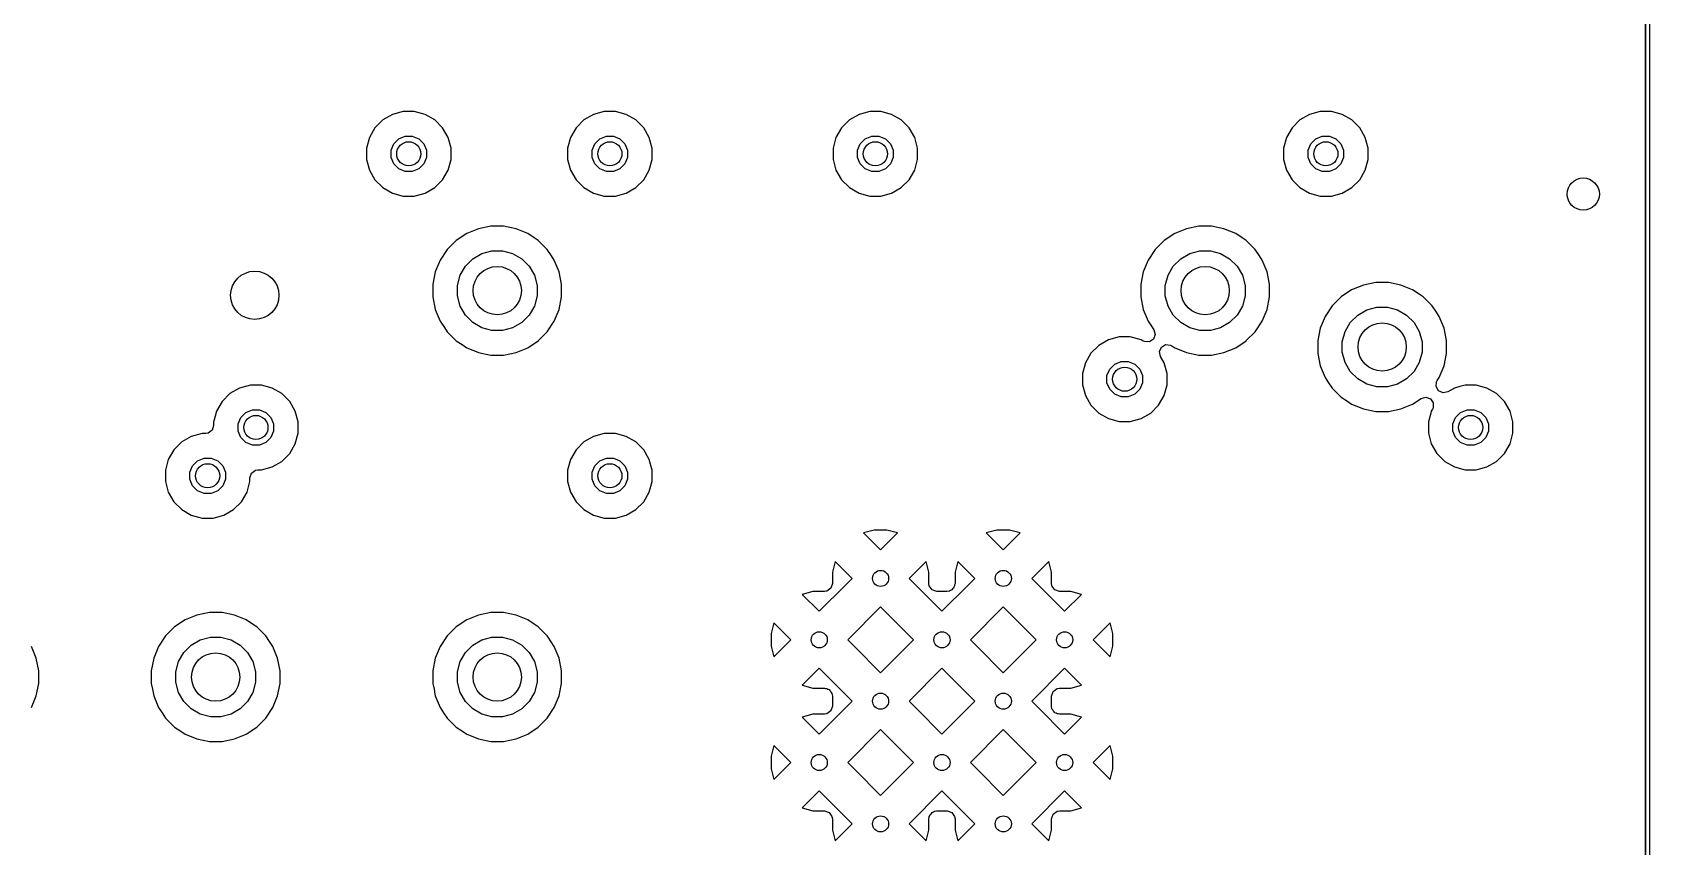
# Model space of a CAD drawing. Extents: x 89 to 178, y -115 to -57.
# Drawn here: x 151.92 to 172.03, y -77.21 to -67.09 of the extents above; entities that cross this region are included whole.
import ezdxf

# ---------------------------------------------------------------- set-up
doc = ezdxf.new("R2010")
doc.units = 0
doc.layers.add('BLACK', color=7, linetype='CONTINUOUS')

msp = doc.modelspace()

# ---------------------------------------------------------------- linework, layer by layer
at = {"layer": 'BLACK', "linetype": 'CONTINUOUS'}
for p, q in [((171.97459, -63.072579), (171.974507, -88.077494)), ((171.975, -90.3), (171.975091, -63.030772)), ((172.025092, -63.020889), (172.025, -90.275)), ((156.397164, -68.110312), (156.277335, -68.179495)), ((156.530817, -68.0745), (156.397164, -68.110312)), ((156.669183, -68.0745), (156.530817, -68.0745)), ((156.802836, -68.110312), (156.669183, -68.0745)), ((156.922665, -68.179495), (156.802836, -68.110312)), ((158.897164, -68.110312), (158.777335, -68.179495)), ((159.030817, -68.0745), (158.897164, -68.110312)), ((159.169183, -68.0745), (159.030817, -68.0745)), ((159.302836, -68.110312), (159.169183, -68.0745)), ((159.422665, -68.179495), (159.302836, -68.110312)), ((162.197164, -68.110312), (162.077335, -68.179495)), ((162.330817, -68.0745), (162.197164, -68.110312)), ((162.469183, -68.0745), (162.330817, -68.0745)), ((162.602836, -68.110312), (162.469183, -68.0745)), ((162.722665, -68.179495), (162.602836, -68.110312)), ((167.797164, -68.110312), (167.677335, -68.179495)), ((167.930817, -68.0745), (167.797164, -68.110312)), ((168.069183, -68.0745), (167.930817, -68.0745)), ((168.202836, -68.110312), (168.069183, -68.0745)), ((168.322665, -68.179495), (168.202836, -68.110312)), ((156.179495, -68.277335), (156.110312, -68.397164)), ((156.277335, -68.179495), (156.179495, -68.277335)), ((157.020505, -68.277335), (156.922665, -68.179495)), ((157.089688, -68.397164), (157.020505, -68.277335)), ((158.679495, -68.277335), (158.610312, -68.397164)), ((158.777335, -68.179495), (158.679495, -68.277335)), ((159.520505, -68.277335), (159.422665, -68.179495)), ((159.589688, -68.397164), (159.520505, -68.277335)), ((161.979495, -68.277335), (161.910312, -68.397164)), ((162.077335, -68.179495), (161.979495, -68.277335)), ((162.820505, -68.277335), (162.722665, -68.179495)), ((162.889688, -68.397164), (162.820505, -68.277335)), ((167.579495, -68.277335), (167.510312, -68.397164)), ((167.677335, -68.179495), (167.579495, -68.277335)), ((168.420505, -68.277335), (168.322665, -68.179495)), ((168.489688, -68.397164), (168.420505, -68.277335)), ((156.110312, -68.397164), (156.0745, -68.530817)), ((156.0745, -68.530817), (156.0745, -68.669183)), ((156.379323, -68.556105), (156.412919, -68.474997)), ((156.412919, -68.474997), (156.474997, -68.412919)), ((156.474997, -68.412919), (156.556105, -68.379323)), ((156.556105, -68.379323), (156.643895, -68.379323)), ((156.643895, -68.379323), (156.725003, -68.412919)), ((156.725003, -68.412919), (156.787081, -68.474997)), ((156.787081, -68.474997), (156.820677, -68.556105)), ((157.1255, -68.530817), (157.089688, -68.397164)), ((157.1255, -68.669183), (157.1255, -68.530817)), ((158.610312, -68.397164), (158.5745, -68.530817)), ((158.5745, -68.530817), (158.5745, -68.669183)), ((158.879323, -68.556105), (158.912919, -68.474997)), ((158.912919, -68.474997), (158.974997, -68.412919)), ((158.974997, -68.412919), (159.056105, -68.379323)), ((159.056105, -68.379323), (159.143895, -68.379323)), ((159.143895, -68.379323), (159.225003, -68.412919)), ((159.225003, -68.412919), (159.287081, -68.474997)), ((159.287081, -68.474997), (159.320677, -68.556105)), ((159.6255, -68.530817), (159.589688, -68.397164)), ((159.6255, -68.669183), (159.6255, -68.530817)), ((161.910312, -68.397164), (161.8745, -68.530817)), ((161.8745, -68.530817), (161.8745, -68.669183)), ((162.179323, -68.556105), (162.212919, -68.474997)), ((162.212919, -68.474997), (162.274997, -68.412919)), ((162.274997, -68.412919), (162.356105, -68.379323)), ((162.356105, -68.379323), (162.443895, -68.379323)), ((162.443895, -68.379323), (162.525003, -68.412919)), ((162.525003, -68.412919), (162.587081, -68.474997)), ((162.587081, -68.474997), (162.620677, -68.556105)), ((162.9255, -68.530817), (162.889688, -68.397164)), ((162.9255, -68.669183), (162.9255, -68.530817)), ((167.510312, -68.397164), (167.4745, -68.530817)), ((167.4745, -68.530817), (167.4745, -68.669183)), ((167.779323, -68.556105), (167.812919, -68.474997)), ((167.812919, -68.474997), (167.874997, -68.412919)), ((167.874997, -68.412919), (167.956105, -68.379323)), ((167.956105, -68.379323), (168.043895, -68.379323)), ((168.043895, -68.379323), (168.125003, -68.412919)), ((168.125003, -68.412919), (168.187081, -68.474997)), ((168.187081, -68.474997), (168.220677, -68.556105)), ((168.5255, -68.530817), (168.489688, -68.397164)), ((168.5255, -68.669183), (168.5255, -68.530817)), ((156.0745, -68.669183), (156.110312, -68.802836)), ((156.379323, -68.643895), (156.379323, -68.556105)), ((156.412919, -68.725003), (156.379323, -68.643895)), ((156.474997, -68.787081), (156.412919, -68.725003)), ((156.787081, -68.725003), (156.725003, -68.787081)), ((156.820677, -68.643895), (156.787081, -68.725003)), ((156.820677, -68.556105), (156.820677, -68.643895)), ((157.089688, -68.802836), (157.1255, -68.669183)), ((158.5745, -68.669183), (158.610312, -68.802836)), ((158.879323, -68.643895), (158.879323, -68.556105)), ((158.912919, -68.725003), (158.879323, -68.643895)), ((158.974997, -68.787081), (158.912919, -68.725003)), ((159.287081, -68.725003), (159.225003, -68.787081)), ((159.320677, -68.643895), (159.287081, -68.725003)), ((159.320677, -68.556105), (159.320677, -68.643895)), ((159.589688, -68.802836), (159.6255, -68.669183)), ((161.8745, -68.669183), (161.910312, -68.802836)), ((162.179323, -68.643895), (162.179323, -68.556105)), ((162.212919, -68.725003), (162.179323, -68.643895)), ((162.274997, -68.787081), (162.212919, -68.725003)), ((162.587081, -68.725003), (162.525003, -68.787081)), ((162.620677, -68.643895), (162.587081, -68.725003)), ((162.620677, -68.556105), (162.620677, -68.643895)), ((162.889688, -68.802836), (162.9255, -68.669183)), ((167.4745, -68.669183), (167.510312, -68.802836)), ((167.779323, -68.643895), (167.779323, -68.556105)), ((167.812919, -68.725003), (167.779323, -68.643895)), ((167.874997, -68.787081), (167.812919, -68.725003)), ((168.187081, -68.725003), (168.125003, -68.787081)), ((168.220677, -68.643895), (168.187081, -68.725003)), ((168.220677, -68.556105), (168.220677, -68.643895)), ((168.489688, -68.802836), (168.5255, -68.669183)), ((156.110312, -68.802836), (156.179495, -68.922665)), ((156.179495, -68.922665), (156.277335, -69.020505)), ((156.556105, -68.820677), (156.474997, -68.787081)), ((156.643895, -68.820677), (156.556105, -68.820677)), ((156.725003, -68.787081), (156.643895, -68.820677)), ((156.922665, -69.020505), (157.020505, -68.922665)), ((157.020505, -68.922665), (157.089688, -68.802836)), ((158.610312, -68.802836), (158.679495, -68.922665)), ((158.679495, -68.922665), (158.777335, -69.020505)), ((159.056105, -68.820677), (158.974997, -68.787081)), ((159.143895, -68.820677), (159.056105, -68.820677)), ((159.225003, -68.787081), (159.143895, -68.820677)), ((159.422665, -69.020505), (159.520505, -68.922665)), ((159.520505, -68.922665), (159.589688, -68.802836)), ((161.910312, -68.802836), (161.979495, -68.922665)), ((161.979495, -68.922665), (162.077335, -69.020505)), ((162.356105, -68.820677), (162.274997, -68.787081)), ((162.443895, -68.820677), (162.356105, -68.820677)), ((162.525003, -68.787081), (162.443895, -68.820677)), ((162.722665, -69.020505), (162.820505, -68.922665)), ((162.820505, -68.922665), (162.889688, -68.802836)), ((167.510312, -68.802836), (167.579495, -68.922665)), ((167.579495, -68.922665), (167.677335, -69.020505)), ((167.956105, -68.820677), (167.874997, -68.787081)), ((168.043895, -68.820677), (167.956105, -68.820677)), ((168.125003, -68.787081), (168.043895, -68.820677)), ((168.322665, -69.020505), (168.420505, -68.922665)), ((168.420505, -68.922665), (168.489688, -68.802836)), ((156.277335, -69.020505), (156.397164, -69.089688)), ((156.397164, -69.089688), (156.530817, -69.1255)), ((156.530817, -69.1255), (156.530819, -69.1255)), ((156.530819, -69.1255), (156.669181, -69.1255)), ((156.669181, -69.1255), (156.669183, -69.1255)), ((156.669183, -69.1255), (156.802836, -69.089688)), ((156.802836, -69.089688), (156.922665, -69.020505)), ((158.777335, -69.020505), (158.897164, -69.089688)), ((158.897164, -69.089688), (159.030817, -69.1255)), ((159.030817, -69.1255), (159.030819, -69.1255)), ((159.030819, -69.1255), (159.169181, -69.1255)), ((159.169181, -69.1255), (159.169183, -69.1255)), ((159.169183, -69.1255), (159.302836, -69.089688)), ((159.302836, -69.089688), (159.422665, -69.020505)), ((162.077335, -69.020505), (162.197164, -69.089688)), ((162.197164, -69.089688), (162.330817, -69.1255)), ((162.330817, -69.1255), (162.330819, -69.1255)), ((162.330819, -69.1255), (162.469181, -69.1255)), ((162.469181, -69.1255), (162.469183, -69.1255)), ((162.469183, -69.1255), (162.602836, -69.089688)), ((162.602836, -69.089688), (162.722665, -69.020505)), ((167.677335, -69.020505), (167.797164, -69.089688)), ((167.797164, -69.089688), (167.930817, -69.1255)), ((167.930817, -69.1255), (167.930819, -69.1255)), ((167.930819, -69.1255), (168.069181, -69.1255)), ((168.069181, -69.1255), (168.069183, -69.1255)), ((168.069183, -69.1255), (168.202836, -69.089688)), ((168.202836, -69.089688), (168.322665, -69.020505)), ((157.466501, -69.530263), (157.320825, -69.590603)), ((157.466503, -69.530263), (157.466501, -69.530263)), ((157.621155, -69.4995), (157.466503, -69.530263)), ((157.621158, -69.4995), (157.621155, -69.4995)), ((157.778842, -69.4995), (157.621158, -69.4995)), ((157.778844, -69.4995), (157.778842, -69.4995)), ((157.933497, -69.530263), (157.778844, -69.4995)), ((158.079174, -69.590603), (157.933497, -69.530263)), ((166.266501, -69.530263), (166.120825, -69.590603)), ((166.266503, -69.530263), (166.266501, -69.530263)), ((166.421155, -69.4995), (166.266503, -69.530263)), ((166.421158, -69.4995), (166.421155, -69.4995)), ((166.578842, -69.4995), (166.421158, -69.4995)), ((166.578844, -69.4995), (166.578842, -69.4995)), ((166.733497, -69.530263), (166.578844, -69.4995)), ((166.879174, -69.590603), (166.733497, -69.530263)), ((157.189707, -69.678214), (157.078214, -69.789707)), ((157.189711, -69.678211), (157.189707, -69.678214)), ((157.320814, -69.590609), (157.189711, -69.678211)), ((157.320825, -69.590603), (157.320814, -69.590609)), ((158.079185, -69.590609), (158.079174, -69.590603)), ((158.158059, -69.643312), (158.079185, -69.590609)), ((158.210289, -69.678211), (158.158059, -69.643312)), ((158.321789, -69.789711), (158.210289, -69.678211)), ((165.989707, -69.678214), (165.878214, -69.789707)), ((165.989711, -69.678211), (165.989707, -69.678214)), ((166.120814, -69.590609), (165.989711, -69.678211)), ((166.120825, -69.590603), (166.120814, -69.590609)), ((166.879185, -69.590609), (166.879174, -69.590603)), ((166.958059, -69.643312), (166.879185, -69.590609)), ((167.010289, -69.678211), (166.958059, -69.643312)), ((167.121789, -69.789711), (167.010289, -69.678211)), ((156.990603, -69.920825), (156.930263, -70.066501)), ((156.990609, -69.920814), (156.990603, -69.920825)), ((157.078211, -69.789711), (156.990609, -69.920814)), ((157.078214, -69.789707), (157.078211, -69.789711)), ((157.303323, -69.995619), (157.395619, -69.903323)), ((157.395619, -69.903323), (157.508658, -69.83806)), ((157.508658, -69.83806), (157.634737, -69.804278)), ((157.634737, -69.804278), (157.765263, -69.804278)), ((157.765263, -69.804278), (157.891342, -69.83806)), ((157.891342, -69.83806), (158.004381, -69.903323)), ((158.004381, -69.903323), (158.096677, -69.995619)), ((158.374017, -69.867876), (158.321789, -69.789711)), ((158.40939, -69.920814), (158.374017, -69.867876)), ((158.409393, -69.920819), (158.40939, -69.920814)), ((158.409394, -69.920821), (158.409393, -69.920819)), ((158.469737, -70.066503), (158.409394, -69.920821)), ((165.790603, -69.920825), (165.730263, -70.066501)), ((165.790609, -69.920814), (165.790603, -69.920825)), ((165.878211, -69.789711), (165.790609, -69.920814)), ((165.878214, -69.789707), (165.878211, -69.789711)), ((166.103323, -69.995619), (166.195619, -69.903323)), ((166.195619, -69.903323), (166.308658, -69.83806)), ((166.308658, -69.83806), (166.434737, -69.804278)), ((166.434737, -69.804278), (166.565263, -69.804278)), ((166.565263, -69.804278), (166.691342, -69.83806)), ((166.691342, -69.83806), (166.804381, -69.903323)), ((166.804381, -69.903323), (166.896677, -69.995619)), ((167.174017, -69.867876), (167.121789, -69.789711)), ((167.20939, -69.920814), (167.174017, -69.867876)), ((167.209393, -69.920819), (167.20939, -69.920814)), ((167.209394, -69.920821), (167.209393, -69.920819)), ((167.269737, -70.066503), (167.209394, -69.920821)), ((156.930263, -70.066503), (156.8995, -70.221155)), ((156.930263, -70.066501), (156.930263, -70.066503)), ((157.204278, -70.234737), (157.23806, -70.108658)), ((157.23806, -70.108658), (157.303323, -69.995619)), ((158.096677, -69.995619), (158.16194, -70.108658)), ((158.16194, -70.108658), (158.195722, -70.234737)), ((158.5005, -70.221158), (158.469737, -70.066503)), ((165.730263, -70.066503), (165.6995, -70.221155)), ((165.730263, -70.066501), (165.730263, -70.066503)), ((166.004278, -70.234737), (166.03806, -70.108658)), ((166.03806, -70.108658), (166.103323, -69.995619)), ((166.896677, -69.995619), (166.96194, -70.108658)), ((166.96194, -70.108658), (166.995722, -70.234737)), ((167.3005, -70.221158), (167.269737, -70.066503)), ((156.8995, -70.221155), (156.8995, -70.378844)), ((157.204278, -70.365263), (157.204278, -70.234737)), ((158.195722, -70.234737), (158.195722, -70.365263)), ((158.5005, -70.378842), (158.5005, -70.221158)), ((165.6995, -70.221155), (165.6995, -70.378844)), ((166.004278, -70.365263), (166.004278, -70.234737)), ((166.995722, -70.234737), (166.995722, -70.365263)), ((167.3005, -70.378842), (167.3005, -70.221158)), ((168.320814, -70.290609), (168.189711, -70.378211)), ((168.320825, -70.290603), (168.320814, -70.290609)), ((168.466501, -70.230263), (168.320825, -70.290603)), ((168.466503, -70.230263), (168.466501, -70.230263)), ((168.621155, -70.1995), (168.466503, -70.230263)), ((168.621158, -70.1995), (168.621155, -70.1995)), ((168.778842, -70.1995), (168.621158, -70.1995)), ((168.778844, -70.1995), (168.778842, -70.1995)), ((168.933497, -70.230263), (168.778844, -70.1995)), ((169.079174, -70.290603), (168.933497, -70.230263)), ((169.079185, -70.290609), (169.079174, -70.290603)), ((169.158059, -70.343312), (169.079185, -70.290609)), ((169.210289, -70.378211), (169.158059, -70.343312)), ((156.8995, -70.378844), (156.930263, -70.533496)), ((156.930263, -70.533496), (156.930263, -70.533498)), ((156.930263, -70.533498), (156.990603, -70.679174)), ((157.23806, -70.491342), (157.204278, -70.365263)), ((157.303323, -70.604381), (157.23806, -70.491342)), ((158.16194, -70.491342), (158.096677, -70.604381)), ((158.195722, -70.365263), (158.16194, -70.491342)), ((158.409394, -70.679179), (158.469737, -70.533497)), ((158.469737, -70.533497), (158.5005, -70.378842)), ((165.6995, -70.378844), (165.730263, -70.533496)), ((165.730263, -70.533496), (165.730263, -70.533498)), ((165.730263, -70.533498), (165.790603, -70.679174)), ((166.03806, -70.491342), (166.004278, -70.365263)), ((166.103323, -70.604381), (166.03806, -70.491342)), ((166.96194, -70.491342), (166.896677, -70.604381)), ((166.995722, -70.365263), (166.96194, -70.491342)), ((167.209394, -70.679179), (167.269737, -70.533497)), ((167.269737, -70.533497), (167.3005, -70.378842)), ((168.078211, -70.489711), (167.990609, -70.620814)), ((168.078214, -70.489707), (168.078211, -70.489711)), ((168.189707, -70.378214), (168.078214, -70.489707)), ((168.189711, -70.378211), (168.189707, -70.378214)), ((168.395619, -70.603323), (168.508658, -70.53806)), ((168.508658, -70.53806), (168.634737, -70.504278)), ((168.634737, -70.504278), (168.765263, -70.504278)), ((168.765263, -70.504278), (168.891342, -70.53806)), ((168.891342, -70.53806), (169.004381, -70.603323)), ((169.321789, -70.489711), (169.210289, -70.378211)), ((169.374017, -70.567876), (169.321789, -70.489711)), ((156.990603, -70.679174), (156.990609, -70.679185)), ((156.990609, -70.679185), (157.043312, -70.758059)), ((157.043312, -70.758059), (157.078211, -70.810289)), ((157.395619, -70.696677), (157.303323, -70.604381)), ((157.508658, -70.76194), (157.395619, -70.696677)), ((157.634737, -70.795722), (157.508658, -70.76194)), ((157.891342, -70.76194), (157.765263, -70.795722)), ((158.004381, -70.696677), (157.891342, -70.76194)), ((158.096677, -70.604381), (158.004381, -70.696677)), ((158.321789, -70.810289), (158.409394, -70.679179)), ((165.790603, -70.679174), (165.790609, -70.679185)), ((165.790609, -70.679185), (165.833071, -70.742732)), ((165.833071, -70.742732), (165.861278, -70.784947)), ((166.195619, -70.696677), (166.103323, -70.604381)), ((166.308658, -70.76194), (166.195619, -70.696677)), ((166.434737, -70.795722), (166.308658, -70.76194)), ((166.691342, -70.76194), (166.565263, -70.795722)), ((166.804381, -70.696677), (166.691342, -70.76194)), ((166.896677, -70.604381), (166.804381, -70.696677)), ((167.121789, -70.810289), (167.209394, -70.679179)), ((167.990603, -70.620825), (167.930263, -70.766501)), ((167.990609, -70.620814), (167.990603, -70.620825)), ((168.23806, -70.808658), (168.303323, -70.695619)), ((168.303323, -70.695619), (168.395619, -70.603323)), ((169.004381, -70.603323), (169.096677, -70.695619)), ((169.096677, -70.695619), (169.16194, -70.808658)), ((169.40939, -70.620814), (169.374017, -70.567876)), ((169.409396, -70.620825), (169.40939, -70.620814)), ((169.433569, -70.679185), (169.409396, -70.620825)), ((169.469737, -70.766503), (169.433569, -70.679185)), ((157.078211, -70.810289), (157.189711, -70.921789)), ((157.189711, -70.921789), (157.26213, -70.970178)), ((157.765263, -70.795722), (157.634737, -70.795722)), ((158.079179, -71.009394), (158.210289, -70.921789)), ((158.210289, -70.921789), (158.321789, -70.810289)), ((165.297164, -70.910312), (165.177335, -70.979495)), ((165.430817, -70.8745), (165.297164, -70.910312)), ((165.569183, -70.8745), (165.430817, -70.8745)), ((165.702836, -70.910312), (165.569183, -70.8745)), ((165.702837, -70.910312), (165.702836, -70.910312)), ((165.702838, -70.910313), (165.702837, -70.910312)), ((165.70284, -70.910314), (165.702838, -70.910313)), ((165.729465, -70.925685), (165.70284, -70.910314)), ((165.744698, -70.932829), (165.729465, -70.925685)), ((165.805837, -70.935231), (165.744698, -70.932829)), ((165.85671, -70.901238), (165.805837, -70.935231)), ((165.877887, -70.843834), (165.85671, -70.901238)), ((165.861278, -70.784947), (165.877887, -70.843834)), ((166.565263, -70.795722), (166.434737, -70.795722)), ((166.879179, -71.009394), (167.010289, -70.921789)), ((167.010289, -70.921789), (167.010923, -70.921155)), ((167.010923, -70.921155), (167.121789, -70.810289)), ((167.930263, -70.766503), (167.8995, -70.921155)), ((167.8995, -70.921155), (167.8995, -71.078844)), ((167.930263, -70.766501), (167.930263, -70.766503)), ((168.204278, -70.934737), (168.23806, -70.808658)), ((168.204278, -71.065263), (168.204278, -70.934737)), ((169.16194, -70.808658), (169.195722, -70.934737)), ((169.195722, -70.934737), (169.195722, -71.065263)), ((169.5005, -70.921158), (169.469737, -70.766503)), ((169.5005, -71.078842), (169.5005, -70.921158)), ((157.26213, -70.970178), (157.320814, -71.00939)), ((157.320814, -71.00939), (157.320825, -71.009396)), ((157.320825, -71.009396), (157.374638, -71.031685)), ((157.374638, -71.031685), (157.466503, -71.069737)), ((157.466503, -71.069737), (157.621158, -71.1005)), ((157.621158, -71.1005), (157.621159, -71.1005)), ((157.621159, -71.1005), (157.778841, -71.1005)), ((157.778841, -71.1005), (157.778842, -71.1005)), ((157.778842, -71.1005), (157.933497, -71.069737)), ((157.933497, -71.069737), (158.079179, -71.009394)), ((165.079495, -71.077335), (165.010312, -71.197164)), ((165.177335, -70.979495), (165.079495, -71.077335)), ((165.930403, -71.056667), (165.955289, -71.000771)), ((165.943124, -71.116513), (165.930403, -71.056667)), ((165.989688, -71.197164), (165.943124, -71.116513)), ((165.955289, -71.000771), (166.008277, -70.970178)), ((166.008277, -70.970178), (166.069127, -70.976574)), ((166.069127, -70.976574), (166.083863, -70.9847)), ((166.083863, -70.9847), (166.120813, -71.00939)), ((166.120813, -71.00939), (166.120825, -71.009396)), ((166.120825, -71.009396), (166.174638, -71.031685)), ((166.174638, -71.031685), (166.266503, -71.069737)), ((166.266503, -71.069737), (166.421158, -71.1005)), ((166.421158, -71.1005), (166.421159, -71.1005)), ((166.421159, -71.1005), (166.578841, -71.1005)), ((166.578841, -71.1005), (166.578842, -71.1005)), ((166.578842, -71.1005), (166.733497, -71.069737)), ((166.733497, -71.069737), (166.879179, -71.009394)), ((167.8995, -71.078844), (167.930263, -71.233496)), ((168.23806, -71.191342), (168.204278, -71.065263)), ((169.195722, -71.065263), (169.16194, -71.191342)), ((169.469737, -71.233497), (169.5005, -71.078842)), ((165.010312, -71.197164), (164.9745, -71.330817)), ((164.9745, -71.330817), (164.9745, -71.469183)), ((165.279323, -71.356105), (165.312919, -71.274997)), ((165.279323, -71.443895), (165.279323, -71.356105)), ((165.312919, -71.274997), (165.374997, -71.212919)), ((165.374997, -71.212919), (165.456105, -71.179323)), ((165.456105, -71.179323), (165.543895, -71.179323)), ((165.543895, -71.179323), (165.625003, -71.212919)), ((165.625003, -71.212919), (165.687081, -71.274997)), ((165.687081, -71.274997), (165.720677, -71.356105)), ((165.720677, -71.356105), (165.720677, -71.443895)), ((166.0255, -71.330817), (165.989688, -71.197164)), ((166.0255, -71.469183), (166.0255, -71.330817)), ((167.930263, -71.233496), (167.930263, -71.233498)), ((167.930263, -71.233498), (167.990603, -71.379174)), ((168.303323, -71.304381), (168.23806, -71.191342)), ((168.395619, -71.396677), (168.303323, -71.304381)), ((169.096677, -71.304381), (169.004381, -71.396677)), ((169.16194, -71.191342), (169.096677, -71.304381)), ((169.409394, -71.379179), (169.469737, -71.233497)), ((154.497164, -71.510312), (154.377335, -71.579495)), ((154.630817, -71.4745), (154.497164, -71.510312)), ((154.769183, -71.4745), (154.630817, -71.4745)), ((154.902836, -71.510312), (154.769183, -71.4745)), ((155.022665, -71.579495), (154.902836, -71.510312)), ((164.9745, -71.469183), (165.010312, -71.602836)), ((165.312919, -71.525003), (165.279323, -71.443895)), ((165.374997, -71.587081), (165.312919, -71.525003)), ((165.687081, -71.525003), (165.625003, -71.587081)), ((165.720677, -71.443895), (165.687081, -71.525003)), ((165.989688, -71.602836), (166.0255, -71.469183)), ((167.990603, -71.379174), (167.990609, -71.379185)), ((167.990609, -71.379185), (168.025109, -71.430817)), ((168.025109, -71.430817), (168.078211, -71.510289)), ((168.078211, -71.510289), (168.189711, -71.621789)), ((168.508658, -71.46194), (168.395619, -71.396677)), ((168.634737, -71.495722), (168.508658, -71.46194)), ((168.765263, -71.495722), (168.634737, -71.495722)), ((168.891342, -71.46194), (168.765263, -71.495722)), ((169.004381, -71.396677), (168.891342, -71.46194)), ((169.370182, -71.491713), (169.376578, -71.430863)), ((169.400774, -71.544702), (169.370182, -71.491713)), ((169.376578, -71.430863), (169.384699, -71.416136)), ((169.384699, -71.416136), (169.409394, -71.379179)), ((169.45667, -71.569589), (169.400774, -71.544702)), ((169.516518, -71.556868), (169.45667, -71.569589)), ((169.597162, -71.510308), (169.516518, -71.556868)), ((169.666562, -71.491713), (169.597162, -71.510308)), ((169.730817, -71.474496), (169.666562, -71.491713)), ((169.869183, -71.474496), (169.730817, -71.474496)), ((170.002836, -71.510308), (169.869183, -71.474496)), ((170.122665, -71.579491), (170.002836, -71.510308)), ((154.279495, -71.677335), (154.210312, -71.797164)), ((154.377335, -71.579495), (154.279495, -71.677335)), ((155.120505, -71.677335), (155.022665, -71.579495)), ((155.189688, -71.797164), (155.120505, -71.677335)), ((165.010312, -71.602836), (165.079495, -71.722665)), ((165.079495, -71.722665), (165.177335, -71.820505)), ((165.456105, -71.620677), (165.374997, -71.587081)), ((165.543895, -71.620677), (165.456105, -71.620677)), ((165.625003, -71.587081), (165.543895, -71.620677)), ((165.822665, -71.820505), (165.920505, -71.722665)), ((165.920505, -71.722665), (165.989688, -71.602836)), ((168.189711, -71.621789), (168.267876, -71.674017)), ((168.267876, -71.674017), (168.320814, -71.70939)), ((168.320814, -71.70939), (168.320825, -71.709396)), ((168.320825, -71.709396), (168.352858, -71.722664)), ((168.352858, -71.722664), (168.466503, -71.769737)), ((168.466503, -71.769737), (168.621158, -71.8005)), ((168.778842, -71.8005), (168.933497, -71.769737)), ((168.933497, -71.769737), (169.079179, -71.709394)), ((169.079179, -71.709394), (169.184944, -71.638723)), ((169.184944, -71.638723), (169.243831, -71.622115)), ((169.243831, -71.622115), (169.301234, -71.643292)), ((169.301234, -71.643292), (169.335228, -71.694165)), ((169.325682, -71.770538), (169.310312, -71.797158)), ((169.332826, -71.755304), (169.325682, -71.770538)), ((169.335228, -71.694165), (169.332826, -71.755304)), ((170.220505, -71.677331), (170.122665, -71.579491)), ((170.289688, -71.79716), (170.220505, -71.677331)), ((154.177264, -71.920504), (154.1745, -71.930818)), ((154.1745, -71.930818), (154.1745, -71.9755)), ((154.210312, -71.797164), (154.177264, -71.920504)), ((154.479323, -71.956105), (154.512919, -71.874997)), ((154.479323, -72.043895), (154.479323, -71.956105)), ((154.512919, -71.874997), (154.574997, -71.812919)), ((154.574997, -71.812919), (154.656105, -71.779323)), ((154.656105, -71.779323), (154.743895, -71.779323)), ((154.743895, -71.779323), (154.825003, -71.812919)), ((154.825003, -71.812919), (154.887081, -71.874997)), ((154.887081, -71.874997), (154.920677, -71.956105)), ((154.920677, -71.956105), (154.920677, -72.043895)), ((155.2255, -71.930817), (155.189688, -71.797164)), ((155.2255, -72.069183), (155.2255, -71.930817)), ((165.177335, -71.820505), (165.297164, -71.889688)), ((165.297164, -71.889688), (165.430817, -71.9255)), ((165.430817, -71.9255), (165.430819, -71.9255)), ((165.430819, -71.9255), (165.569181, -71.9255)), ((165.569181, -71.9255), (165.569183, -71.9255)), ((165.569183, -71.9255), (165.702836, -71.889688)), ((165.702836, -71.889688), (165.822665, -71.820505)), ((168.621158, -71.8005), (168.621159, -71.8005)), ((168.621159, -71.8005), (168.778841, -71.8005)), ((168.778841, -71.8005), (168.778842, -71.8005)), ((169.303478, -71.822664), (169.2745, -71.930813)), ((169.2745, -71.930813), (169.2745, -72.069179)), ((169.310312, -71.797158), (169.303478, -71.822664)), ((169.579323, -71.956101), (169.612919, -71.874993)), ((169.579323, -72.043891), (169.579323, -71.956101)), ((169.612919, -71.874993), (169.674997, -71.812915)), ((169.674997, -71.812915), (169.756105, -71.779319)), ((169.756105, -71.779319), (169.843895, -71.779319)), ((169.843895, -71.779319), (169.925003, -71.812915)), ((169.925003, -71.812915), (169.987081, -71.874993)), ((169.987081, -71.874993), (170.020677, -71.956101)), ((170.020677, -71.956101), (170.020677, -72.043891)), ((170.3255, -71.930813), (170.289688, -71.79716)), ((170.3255, -72.069179), (170.3255, -71.930813)), ((153.897164, -72.110312), (153.777335, -72.179495)), ((154.030817, -72.0745), (153.897164, -72.110312)), ((154.0755, -72.0745), (154.030817, -72.0745)), ((154.106093, -72.069655), (154.0755, -72.0745)), ((154.155593, -72.033691), (154.106093, -72.069655)), ((154.1745, -71.9755), (154.155593, -72.033691)), ((154.512919, -72.125003), (154.479323, -72.043895)), ((154.574997, -72.187081), (154.512919, -72.125003)), ((154.887081, -72.125003), (154.825003, -72.187081)), ((154.920677, -72.043895), (154.887081, -72.125003)), ((155.189688, -72.202836), (155.2255, -72.069183)), ((158.89717, -72.110312), (158.777341, -72.179495)), ((159.030823, -72.0745), (158.89717, -72.110312)), ((159.169189, -72.0745), (159.030823, -72.0745)), ((159.302842, -72.110312), (159.169189, -72.0745)), ((159.422671, -72.179495), (159.302842, -72.110312)), ((169.2745, -72.069179), (169.310312, -72.202832)), ((169.612919, -72.124999), (169.579323, -72.043891)), ((169.674997, -72.187077), (169.612919, -72.124999)), ((169.987081, -72.124999), (169.925003, -72.187077)), ((170.020677, -72.043891), (169.987081, -72.124999)), ((170.289688, -72.202832), (170.3255, -72.069179)), ((153.679495, -72.277335), (153.610312, -72.397164)), ((153.777335, -72.179495), (153.679495, -72.277335)), ((154.656105, -72.220677), (154.574997, -72.187081)), ((154.743895, -72.220677), (154.656105, -72.220677)), ((154.825003, -72.187081), (154.743895, -72.220677)), ((155.022665, -72.420505), (155.120505, -72.322665)), ((155.120505, -72.322665), (155.189688, -72.202836)), ((158.679501, -72.277335), (158.610318, -72.397164)), ((158.777341, -72.179495), (158.679501, -72.277335)), ((159.520511, -72.277335), (159.422671, -72.179495)), ((159.589694, -72.397164), (159.520511, -72.277335)), ((169.310312, -72.202832), (169.379495, -72.322661)), ((169.379495, -72.322661), (169.477335, -72.420501)), ((169.756105, -72.220673), (169.674997, -72.187077)), ((169.843895, -72.220673), (169.756105, -72.220673)), ((169.925003, -72.187077), (169.843895, -72.220673)), ((170.122665, -72.420501), (170.220505, -72.322661)), ((170.220505, -72.322661), (170.289688, -72.202832)), ((153.610312, -72.397164), (153.5745, -72.530817)), ((153.5745, -72.530817), (153.5745, -72.669183)), ((153.879323, -72.556105), (153.912919, -72.474997)), ((153.879323, -72.643895), (153.879323, -72.556105)), ((153.912919, -72.474997), (153.974997, -72.412919)), ((153.974997, -72.412919), (154.056105, -72.379323)), ((154.056105, -72.379323), (154.143895, -72.379323)), ((154.143895, -72.379323), (154.225003, -72.412919)), ((154.225003, -72.412919), (154.287081, -72.474997)), ((154.287081, -72.474997), (154.320677, -72.556105)), ((154.320677, -72.556105), (154.320677, -72.643895)), ((154.6255, -72.6245), (154.644407, -72.566309)), ((154.644407, -72.566309), (154.693257, -72.530817)), ((154.693257, -72.530817), (154.693907, -72.530345)), ((154.693907, -72.530345), (154.7245, -72.5255)), ((154.7245, -72.5255), (154.769181, -72.5255)), ((154.769181, -72.5255), (154.769183, -72.5255)), ((154.769183, -72.5255), (154.902836, -72.489688)), ((154.902836, -72.489688), (155.022665, -72.420505)), ((158.610318, -72.397164), (158.574506, -72.530817)), ((158.574506, -72.530817), (158.574506, -72.669183)), ((158.879329, -72.556105), (158.912925, -72.474997)), ((158.879329, -72.643895), (158.879329, -72.556105)), ((158.912925, -72.474997), (158.975003, -72.412919)), ((158.975003, -72.412919), (159.056111, -72.379323)), ((159.056111, -72.379323), (159.143901, -72.379323)), ((159.143901, -72.379323), (159.225009, -72.412919)), ((159.225009, -72.412919), (159.287087, -72.474997)), ((159.287087, -72.474997), (159.320683, -72.556105)), ((159.320683, -72.556105), (159.320683, -72.643895)), ((159.625506, -72.530817), (159.589694, -72.397164)), ((159.625506, -72.669183), (159.625506, -72.530817)), ((169.477335, -72.420501), (169.597164, -72.489684)), ((169.597164, -72.489684), (169.730817, -72.525496)), ((169.730817, -72.525496), (169.730819, -72.525496)), ((169.730819, -72.525496), (169.869181, -72.525496)), ((169.869181, -72.525496), (169.869183, -72.525496)), ((169.869183, -72.525496), (170.002836, -72.489684)), ((170.002836, -72.489684), (170.122665, -72.420501)), ((153.5745, -72.669183), (153.610312, -72.802836)), ((153.912919, -72.725003), (153.879323, -72.643895)), ((153.974997, -72.787081), (153.912919, -72.725003)), ((154.287081, -72.725003), (154.225003, -72.787081)), ((154.320677, -72.643895), (154.287081, -72.725003)), ((154.589688, -72.802836), (154.6255, -72.669183)), ((154.6255, -72.669183), (154.6255, -72.6245)), ((158.574506, -72.669183), (158.610318, -72.802836)), ((158.912925, -72.725003), (158.879329, -72.643895)), ((158.975003, -72.787081), (158.912925, -72.725003)), ((159.287087, -72.725003), (159.225009, -72.787081)), ((159.320683, -72.643895), (159.287087, -72.725003)), ((159.589694, -72.802836), (159.625506, -72.669183)), ((153.610312, -72.802836), (153.679495, -72.922665)), ((153.679495, -72.922665), (153.777335, -73.020505)), ((154.056105, -72.820677), (153.974997, -72.787081)), ((154.143895, -72.820677), (154.056105, -72.820677)), ((154.225003, -72.787081), (154.143895, -72.820677)), ((154.422665, -73.020505), (154.520505, -72.922665)), ((154.520505, -72.922665), (154.589688, -72.802836)), ((158.610318, -72.802836), (158.679501, -72.922665)), ((158.679501, -72.922665), (158.777341, -73.020505)), ((159.056111, -72.820677), (158.975003, -72.787081)), ((159.143901, -72.820677), (159.056111, -72.820677)), ((159.225009, -72.787081), (159.143901, -72.820677)), ((159.422671, -73.020505), (159.520511, -72.922665)), ((159.520511, -72.922665), (159.589694, -72.802836)), ((153.777335, -73.020505), (153.897164, -73.089688)), ((153.897164, -73.089688), (154.030817, -73.1255)), ((154.030817, -73.1255), (154.030819, -73.1255)), ((154.030819, -73.1255), (154.169181, -73.1255)), ((154.169181, -73.1255), (154.169183, -73.1255)), ((154.169183, -73.1255), (154.302836, -73.089688)), ((154.302836, -73.089688), (154.422665, -73.020505)), ((158.777341, -73.020505), (158.89717, -73.089688)), ((158.89717, -73.089688), (159.030823, -73.1255)), ((159.030823, -73.1255), (159.030825, -73.1255)), ((159.030825, -73.1255), (159.169187, -73.1255)), ((159.169187, -73.1255), (159.169189, -73.1255)), ((159.169189, -73.1255), (159.302842, -73.089688)), ((159.302842, -73.089688), (159.422671, -73.020505)), ((162.386509, -73.275), (162.254439, -73.310386)), ((162.254439, -73.310386), (162.254439, -73.310387)), ((162.254439, -73.310387), (162.465498, -73.521445)), ((162.544488, -73.275), (162.386509, -73.275)), ((162.465498, -73.521445), (162.676556, -73.310387)), ((162.676552, -73.310386), (162.544488, -73.275)), ((162.676556, -73.310387), (162.676552, -73.310386)), ((163.911509, -73.275), (163.779439, -73.310386)), ((163.779439, -73.310386), (163.779439, -73.310387)), ((163.779439, -73.310387), (163.990498, -73.521445)), ((164.069488, -73.275), (163.911509, -73.275)), ((163.990498, -73.521445), (164.201556, -73.310387)), ((164.201556, -73.310387), (164.069488, -73.275)), ((161.900885, -73.66394), (161.865499, -73.796009)), ((161.900886, -73.66394), (161.900885, -73.66394)), ((162.092055, -73.855109), (161.900886, -73.66394)), ((163.03011, -73.66394), (162.819052, -73.874999)), ((163.065499, -73.79601), (163.03011, -73.66394)), ((163.425885, -73.66394), (163.390499, -73.796009)), ((163.425886, -73.66394), (163.425885, -73.66394)), ((163.617055, -73.855109), (163.425886, -73.66394)), ((164.55511, -73.66394), (164.344052, -73.874999)), ((164.590499, -73.79601), (164.55511, -73.66394)), ((161.702998, -74.283946), (162.024734, -73.962212)), ((161.865499, -73.9385), (161.846592, -73.996691)), ((161.865499, -73.796009), (161.865499, -73.9385)), ((162.024734, -73.962212), (162.111945, -73.875)), ((162.111945, -73.874999), (162.092055, -73.855109)), ((162.111945, -73.875), (162.111945, -73.874999)), ((162.819052, -73.874999), (162.819052, -73.875)), ((162.819052, -73.875), (162.906264, -73.962213)), ((162.906264, -73.962213), (163.227998, -74.283946)), ((163.065499, -73.9385), (163.065499, -73.79601)), ((163.070344, -73.969093), (163.065499, -73.9385)), ((163.106308, -74.018593), (163.070344, -73.969093)), ((163.227998, -74.283946), (163.549734, -73.962212)), ((163.376437, -73.981778), (163.371592, -73.996691)), ((163.385654, -73.969093), (163.376437, -73.981778)), ((163.390499, -73.9385), (163.385654, -73.953411)), ((163.385654, -73.953411), (163.385654, -73.969093)), ((163.390499, -73.796009), (163.390499, -73.9385)), ((163.549734, -73.962212), (163.636945, -73.875)), ((163.636945, -73.874999), (163.617055, -73.855109)), ((163.636945, -73.875), (163.636945, -73.874999)), ((164.344052, -73.874999), (164.344052, -73.875)), ((164.344052, -73.875), (164.431264, -73.962213)), ((164.431264, -73.962213), (164.752998, -74.283945)), ((164.590499, -73.9385), (164.590499, -73.79601)), ((164.595344, -73.969093), (164.590499, -73.9385)), ((164.631308, -74.018593), (164.595344, -73.969093)), ((161.624009, -74.0375), (161.491939, -74.072886)), ((161.491939, -74.072886), (161.491939, -74.072887)), ((161.491939, -74.072887), (161.702998, -74.283946)), ((161.766499, -74.0375), (161.624009, -74.0375)), ((161.797092, -74.032655), (161.766499, -74.0375)), ((161.846592, -73.996691), (161.797092, -74.032655)), ((163.164499, -74.0375), (163.106308, -74.018593)), ((163.291499, -74.0375), (163.164499, -74.0375)), ((163.322092, -74.032655), (163.291499, -74.0375)), ((163.334777, -74.023438), (163.322092, -74.032655)), ((163.34969, -74.018593), (163.334777, -74.023438)), ((163.358906, -74.005907), (163.34969, -74.018593)), ((163.371592, -73.996691), (163.358906, -74.005907)), ((164.689499, -74.0375), (164.631308, -74.018593)), ((164.831988, -74.0375), (164.689499, -74.0375)), ((164.752998, -74.283945), (164.964056, -74.072887)), ((164.964056, -74.072887), (164.831988, -74.0375)), ((153.966501, -74.330263), (153.820825, -74.390603)), ((153.966503, -74.330263), (153.966501, -74.330263)), ((154.121155, -74.2995), (153.966503, -74.330263)), ((154.121158, -74.2995), (154.121155, -74.2995)), ((154.278842, -74.2995), (154.121158, -74.2995)), ((154.278844, -74.2995), (154.278842, -74.2995)), ((154.433497, -74.330263), (154.278844, -74.2995)), ((154.579174, -74.390603), (154.433497, -74.330263)), ((157.466501, -74.330263), (157.320825, -74.390603)), ((157.466503, -74.330263), (157.466501, -74.330263)), ((157.621155, -74.2995), (157.466503, -74.330263)), ((157.621158, -74.2995), (157.621155, -74.2995)), ((157.778842, -74.2995), (157.621158, -74.2995)), ((157.778844, -74.2995), (157.778842, -74.2995)), ((157.933497, -74.330263), (157.778844, -74.2995)), ((158.079174, -74.390603), (157.933497, -74.330263)), ((162.465498, -74.228553), (162.056552, -74.637499)), ((162.787233, -74.550288), (162.465498, -74.228553)), ((163.990498, -74.228553), (163.581552, -74.637499)), ((164.312233, -74.550288), (163.990498, -74.228553)), ((153.689707, -74.478214), (153.578214, -74.589707)), ((153.689711, -74.478211), (153.689707, -74.478214)), ((153.820814, -74.390609), (153.689711, -74.478211)), ((153.820825, -74.390603), (153.820814, -74.390609)), ((154.579185, -74.390609), (154.579174, -74.390603)), ((154.658059, -74.443312), (154.579185, -74.390609)), ((154.710289, -74.478211), (154.658059, -74.443312)), ((154.821789, -74.589711), (154.710289, -74.478211)), ((157.189707, -74.478214), (157.078214, -74.589707)), ((157.189711, -74.478211), (157.189707, -74.478214)), ((157.320814, -74.390609), (157.189711, -74.478211)), ((157.320825, -74.390603), (157.320814, -74.390609)), ((158.079185, -74.390609), (158.079174, -74.390603)), ((158.158059, -74.443312), (158.079185, -74.390609)), ((158.210289, -74.478211), (158.158059, -74.443312)), ((158.290587, -74.558509), (158.210289, -74.478211)), ((158.321789, -74.589711), (158.290587, -74.558509)), ((161.138385, -74.42644), (161.102999, -74.558509)), ((161.102999, -74.558509), (161.102999, -74.716489)), ((161.138386, -74.42644), (161.138385, -74.42644)), ((161.329555, -74.617609), (161.138386, -74.42644)), ((162.854555, -74.617609), (162.787233, -74.550287)), ((162.787233, -74.550287), (162.787233, -74.550288)), ((164.379555, -74.617609), (164.312233, -74.550287)), ((164.312233, -74.550287), (164.312233, -74.550288)), ((165.31761, -74.42644), (165.106552, -74.637499)), ((165.352999, -74.55851), (165.31761, -74.42644)), ((165.352999, -74.71649), (165.352999, -74.55851)), ((151.969737, -74.866503), (151.909394, -74.720821)), ((153.490603, -74.720825), (153.430263, -74.866501)), ((153.490609, -74.720814), (153.490603, -74.720825)), ((153.578211, -74.589711), (153.490609, -74.720814)), ((153.578214, -74.589707), (153.578211, -74.589711)), ((153.803323, -74.795619), (153.895619, -74.703323)), ((153.895619, -74.703323), (154.008658, -74.63806)), ((154.008658, -74.63806), (154.134737, -74.604278)), ((154.134737, -74.604278), (154.265263, -74.604278)), ((154.265263, -74.604278), (154.391342, -74.63806)), ((154.391342, -74.63806), (154.504381, -74.703323)), ((154.504381, -74.703323), (154.596677, -74.795619)), ((154.867011, -74.657391), (154.821789, -74.589711)), ((154.90939, -74.720814), (154.867011, -74.657391)), ((154.909393, -74.720819), (154.90939, -74.720814)), ((154.909394, -74.720821), (154.909393, -74.720819)), ((154.969737, -74.866503), (154.909394, -74.720821)), ((156.990603, -74.720825), (156.930263, -74.866501)), ((156.990609, -74.720814), (156.990603, -74.720825)), ((157.078211, -74.589711), (156.990609, -74.720814)), ((157.078214, -74.589707), (157.078211, -74.589711)), ((157.303323, -74.795619), (157.395619, -74.703323)), ((157.395619, -74.703323), (157.508658, -74.63806)), ((157.508658, -74.63806), (157.634737, -74.604278)), ((157.634737, -74.604278), (157.765263, -74.604278)), ((157.765263, -74.604278), (157.891342, -74.63806)), ((157.891342, -74.63806), (158.004381, -74.703323)), ((158.004381, -74.703323), (158.096677, -74.795619)), ((158.321791, -74.589714), (158.321789, -74.589711)), ((158.333355, -74.607021), (158.321791, -74.589714)), ((158.333356, -74.607022), (158.333355, -74.607021)), ((158.40939, -74.720813), (158.333356, -74.607022)), ((158.409394, -74.720821), (158.40939, -74.720813)), ((158.469737, -74.866503), (158.409394, -74.720821)), ((161.102999, -74.716489), (161.138386, -74.848557)), ((161.138386, -74.848557), (161.349445, -74.637499)), ((161.349445, -74.637499), (161.329555, -74.617609)), ((162.056552, -74.637499), (162.056552, -74.6375)), ((162.056552, -74.6375), (162.143764, -74.724713)), ((162.143764, -74.724713), (162.465498, -75.046446)), ((162.465498, -75.046446), (162.787234, -74.724712)), ((162.787234, -74.724712), (162.874445, -74.6375)), ((162.874445, -74.637499), (162.854555, -74.617609)), ((162.874445, -74.6375), (162.874445, -74.637499)), ((163.581552, -74.637499), (163.581552, -74.6375)), ((163.581552, -74.6375), (163.668764, -74.724713)), ((163.668764, -74.724713), (163.990498, -75.046446)), ((163.990498, -75.046446), (164.312234, -74.724712)), ((164.312234, -74.724712), (164.399445, -74.6375)), ((164.399445, -74.637499), (164.379555, -74.617609)), ((164.399445, -74.6375), (164.399445, -74.637499)), ((165.106552, -74.637499), (165.31761, -74.848557)), ((165.31761, -74.848557), (165.352999, -74.71649)), ((152.000499, -75.021155), (151.969737, -74.866503)), ((153.430263, -74.866503), (153.3995, -75.021155)), ((153.430263, -74.866501), (153.430263, -74.866503)), ((153.704278, -75.034737), (153.73806, -74.908658)), ((153.73806, -74.908658), (153.803323, -74.795619)), ((154.596677, -74.795619), (154.66194, -74.908658)), ((154.66194, -74.908658), (154.695722, -75.034737)), ((155.000499, -75.021155), (154.969737, -74.866503)), ((156.930263, -74.866503), (156.8995, -75.021155)), ((156.930263, -74.866501), (156.930263, -74.866503)), ((157.204278, -75.034737), (157.23806, -74.908658)), ((157.23806, -74.908658), (157.303323, -74.795619)), ((158.096677, -74.795619), (158.16194, -74.908658)), ((158.16194, -74.908658), (158.195722, -75.034737)), ((158.5005, -75.021158), (158.469737, -74.866503)), ((151.969737, -75.333497), (152.0005, -75.178842)), ((152.0005, -75.021158), (152.000499, -75.021155)), ((152.0005, -75.178842), (152.0005, -75.021158)), ((153.3995, -75.021155), (153.3995, -75.178844)), ((153.3995, -75.178844), (153.413965, -75.251561)), ((153.704278, -75.165263), (153.704278, -75.034737)), ((153.73806, -75.291342), (153.704278, -75.165263)), ((154.695722, -75.165263), (154.66194, -75.291342)), ((154.695722, -75.034737), (154.695722, -75.165263)), ((154.969737, -75.333497), (155.0005, -75.178842)), ((155.0005, -75.021158), (155.000499, -75.021155)), ((155.0005, -75.178842), (155.0005, -75.021158)), ((156.8995, -75.021155), (156.8995, -75.178844)), ((156.8995, -75.178844), (156.913965, -75.251561)), ((157.204278, -75.165263), (157.204278, -75.034737)), ((157.23806, -75.291342), (157.204278, -75.165263)), ((158.195722, -75.165263), (158.16194, -75.291342)), ((158.195722, -75.034737), (158.195722, -75.165263)), ((158.495871, -75.202111), (158.5005, -75.178842)), ((158.5005, -75.178842), (158.5005, -75.021158)), ((161.702998, -74.991053), (161.491939, -75.202111)), ((162.024733, -75.312788), (161.702998, -74.991053)), ((163.227998, -74.991053), (162.819052, -75.399999)), ((163.549733, -75.312788), (163.227998, -74.991053)), ((164.752998, -74.991053), (164.344052, -75.399999)), ((164.964056, -75.202111), (164.752998, -74.991053)), ((151.909394, -75.479179), (151.969737, -75.333497)), ((153.413965, -75.251561), (153.426143, -75.312787)), ((153.426143, -75.312787), (153.430263, -75.333496)), ((153.430263, -75.333496), (153.430263, -75.333498)), ((153.430263, -75.333498), (153.490603, -75.479174)), ((153.803323, -75.404381), (153.73806, -75.291342)), ((154.66194, -75.291342), (154.596677, -75.404381)), ((154.909394, -75.479179), (154.969737, -75.333497)), ((156.913965, -75.251561), (156.926143, -75.312787)), ((156.926143, -75.312787), (156.930263, -75.333496)), ((156.930263, -75.333496), (156.930263, -75.333498)), ((156.930263, -75.333498), (156.990603, -75.479174)), ((157.303323, -75.404381), (157.23806, -75.291342)), ((158.16194, -75.291342), (158.096677, -75.404381)), ((158.409394, -75.479179), (158.469737, -75.333497)), ((158.469737, -75.333497), (158.495871, -75.202111)), ((161.491939, -75.202111), (161.62401, -75.2375)), ((161.62401, -75.2375), (161.766499, -75.2375)), ((161.766499, -75.2375), (161.781411, -75.242345)), ((161.781411, -75.242345), (161.797092, -75.242345)), ((161.797092, -75.242345), (161.809777, -75.251561)), ((161.809777, -75.251561), (161.82469, -75.256407)), ((161.82469, -75.256407), (161.833906, -75.269092)), ((161.833906, -75.269092), (161.846592, -75.278309)), ((161.846592, -75.278309), (161.851437, -75.293221)), ((161.851437, -75.293221), (161.860654, -75.305907)), ((161.860654, -75.305907), (161.865499, -75.3365)), ((161.865499, -75.3365), (161.865499, -75.4635)), ((162.092055, -75.380109), (162.024733, -75.312787)), ((162.024733, -75.312787), (162.024733, -75.312788)), ((162.111945, -75.399999), (162.092055, -75.380109)), ((163.617055, -75.380109), (163.549733, -75.312787)), ((163.549733, -75.312787), (163.549733, -75.312788)), ((163.636945, -75.399999), (163.617055, -75.380109)), ((164.590499, -75.3365), (164.609406, -75.278309)), ((164.590499, -75.4635), (164.590499, -75.3365)), ((164.609406, -75.278309), (164.658906, -75.242345)), ((164.658906, -75.242345), (164.689499, -75.2375)), ((164.689499, -75.2375), (164.831989, -75.2375)), ((164.831989, -75.2375), (164.964056, -75.202111)), ((153.490603, -75.479174), (153.490609, -75.479185)), ((153.490609, -75.479185), (153.533646, -75.543593)), ((153.533646, -75.543593), (153.578211, -75.610289)), ((153.895619, -75.496677), (153.803323, -75.404381)), ((154.008658, -75.56194), (153.895619, -75.496677)), ((154.134737, -75.595722), (154.008658, -75.56194)), ((154.391342, -75.56194), (154.265263, -75.595722)), ((154.504381, -75.496677), (154.391342, -75.56194)), ((154.596677, -75.404381), (154.504381, -75.496677)), ((154.821789, -75.610289), (154.909394, -75.479179)), ((156.990603, -75.479174), (156.990609, -75.479185)), ((156.990609, -75.479185), (157.033646, -75.543593)), ((157.033646, -75.543593), (157.078211, -75.610289)), ((157.395619, -75.496677), (157.303323, -75.404381)), ((157.508658, -75.56194), (157.395619, -75.496677)), ((157.634737, -75.595722), (157.508658, -75.56194)), ((157.891342, -75.56194), (157.765263, -75.595722)), ((158.004381, -75.496677), (157.891342, -75.56194)), ((158.096677, -75.404381), (158.004381, -75.496677)), ((158.321789, -75.610289), (158.409394, -75.479179)), ((161.624009, -75.5625), (161.491939, -75.597886)), ((161.766499, -75.5625), (161.624009, -75.5625)), ((161.702998, -75.808946), (162.024734, -75.487212)), ((161.797092, -75.557655), (161.766499, -75.5625)), ((161.846592, -75.521691), (161.797092, -75.557655)), ((161.865499, -75.4635), (161.846592, -75.521691)), ((162.024734, -75.487212), (162.111945, -75.4)), ((162.111945, -75.4), (162.111945, -75.399999)), ((162.819052, -75.399999), (162.819052, -75.4)), ((162.819052, -75.4), (162.906264, -75.487213)), ((162.906264, -75.487213), (163.227998, -75.808946)), ((163.227998, -75.808946), (163.549734, -75.487212)), ((163.549734, -75.487212), (163.636945, -75.4)), ((163.636945, -75.4), (163.636945, -75.399999)), ((164.344052, -75.399999), (164.344052, -75.4)), ((164.344052, -75.4), (164.431264, -75.487213)), ((164.431264, -75.487213), (164.752998, -75.808945)), ((164.595344, -75.494093), (164.590499, -75.4635)), ((164.60456, -75.506778), (164.595344, -75.494093)), ((164.609406, -75.521691), (164.60456, -75.506778)), ((164.622091, -75.530907), (164.609406, -75.521691)), ((164.631308, -75.543593), (164.622091, -75.530907)), ((164.64622, -75.548438), (164.631308, -75.543593)), ((164.658906, -75.557655), (164.64622, -75.548438)), ((164.674587, -75.557655), (164.658906, -75.557655)), ((164.689499, -75.5625), (164.674587, -75.557655)), ((164.831988, -75.5625), (164.689499, -75.5625)), ((164.964056, -75.597887), (164.831988, -75.5625)), ((153.578211, -75.610289), (153.689711, -75.721789)), ((153.689711, -75.721789), (153.767876, -75.774017)), ((153.767876, -75.774017), (153.820814, -75.80939)), ((154.265263, -75.595722), (154.134737, -75.595722)), ((154.579179, -75.809394), (154.710289, -75.721789)), ((154.710289, -75.721789), (154.821789, -75.610289)), ((157.078211, -75.610289), (157.189711, -75.721789)), ((157.189711, -75.721789), (157.267876, -75.774017)), ((157.267876, -75.774017), (157.320814, -75.80939)), ((157.765263, -75.595722), (157.634737, -75.595722)), ((158.079179, -75.809394), (158.210289, -75.721789)), ((158.210289, -75.721789), (158.321789, -75.610289)), ((161.491939, -75.597886), (161.491939, -75.597887)), ((161.491939, -75.597887), (161.702998, -75.808946)), ((162.465498, -75.753553), (162.056552, -76.162499)), ((162.787233, -76.075288), (162.465498, -75.753553)), ((163.990498, -75.753553), (163.581552, -76.162499)), ((164.312233, -76.075288), (163.990498, -75.753553)), ((164.752998, -75.808945), (164.964056, -75.597887)), ((153.820814, -75.80939), (153.820825, -75.809396)), ((153.820825, -75.809396), (153.874638, -75.831685)), ((153.874638, -75.831685), (153.966503, -75.869737)), ((153.966503, -75.869737), (154.121158, -75.9005)), ((154.121158, -75.9005), (154.121159, -75.9005)), ((154.121159, -75.9005), (154.278841, -75.9005)), ((154.278841, -75.9005), (154.278842, -75.9005)), ((154.278842, -75.9005), (154.433497, -75.869737)), ((154.433497, -75.869737), (154.579179, -75.809394)), ((157.320814, -75.80939), (157.320825, -75.809396)), ((157.320825, -75.809396), (157.374638, -75.831685)), ((157.374638, -75.831685), (157.466503, -75.869737)), ((157.466503, -75.869737), (157.621158, -75.9005)), ((157.621158, -75.9005), (157.621159, -75.9005)), ((157.621159, -75.9005), (157.778841, -75.9005)), ((157.778841, -75.9005), (157.778842, -75.9005)), ((157.778842, -75.9005), (157.933497, -75.869737)), ((157.933497, -75.869737), (158.079179, -75.809394)), ((161.138385, -75.95144), (161.102999, -76.083509)), ((161.138386, -75.95144), (161.138385, -75.95144)), ((161.329555, -76.142609), (161.138386, -75.95144)), ((165.31761, -75.95144), (165.106552, -76.162499)), ((165.352999, -76.08351), (165.31761, -75.95144)), ((161.102999, -76.083509), (161.102999, -76.241489)), ((161.138386, -76.373557), (161.349445, -76.162499)), ((161.349445, -76.162499), (161.329555, -76.142609)), ((162.056552, -76.162499), (162.056552, -76.1625)), ((162.056552, -76.1625), (162.143764, -76.249713)), ((162.854555, -76.142609), (162.787233, -76.075287)), ((162.787233, -76.075287), (162.787233, -76.075288)), ((162.787234, -76.249712), (162.874445, -76.1625)), ((162.874445, -76.162499), (162.854555, -76.142609)), ((162.874445, -76.1625), (162.874445, -76.162499)), ((163.581552, -76.162499), (163.581552, -76.1625)), ((163.581552, -76.1625), (163.668764, -76.249713)), ((164.379555, -76.142609), (164.312233, -76.075287)), ((164.312233, -76.075287), (164.312233, -76.075288)), ((164.312234, -76.249712), (164.399445, -76.1625)), ((164.399445, -76.162499), (164.379555, -76.142609)), ((164.399445, -76.1625), (164.399445, -76.162499)), ((165.106552, -76.162499), (165.31761, -76.373557)), ((165.352999, -76.24149), (165.352999, -76.08351)), ((161.102999, -76.241489), (161.138386, -76.373557)), ((162.143764, -76.249713), (162.465498, -76.571446)), ((162.465498, -76.571446), (162.787234, -76.249712)), ((163.668764, -76.249713), (163.990498, -76.571446)), ((163.990498, -76.571446), (164.312234, -76.249712)), ((165.31761, -76.373557), (165.352999, -76.24149)), ((161.702998, -76.516053), (161.491939, -76.727111)), ((162.024733, -76.837788), (161.702998, -76.516053)), ((163.227998, -76.516053), (162.819052, -76.924999)), ((163.549733, -76.837788), (163.227998, -76.516053)), ((164.752998, -76.516053), (164.344052, -76.924999)), ((164.964056, -76.727111), (164.752998, -76.516053)), ((161.491939, -76.727111), (161.62401, -76.7625)), ((161.62401, -76.7625), (161.766499, -76.7625)), ((161.766499, -76.7625), (161.82469, -76.781407)), ((161.82469, -76.781407), (161.860654, -76.830907)), ((163.084406, -76.803309), (163.097091, -76.794092)), ((163.097091, -76.794092), (163.106308, -76.781407)), ((163.106308, -76.781407), (163.12122, -76.776561)), ((163.12122, -76.776561), (163.133906, -76.767345)), ((163.133906, -76.767345), (163.164499, -76.7625)), ((163.164499, -76.7625), (163.291499, -76.7625)), ((163.291499, -76.7625), (163.34969, -76.781407)), ((163.34969, -76.781407), (163.385654, -76.830907)), ((164.609406, -76.803309), (164.658906, -76.767345)), ((164.658906, -76.767345), (164.689499, -76.7625)), ((164.689499, -76.7625), (164.831989, -76.7625)), ((164.831989, -76.7625), (164.964056, -76.727111)), ((161.860654, -76.830907), (161.865499, -76.8615)), ((161.865499, -76.8615), (161.865499, -77.003989)), ((161.900886, -77.136057), (162.111945, -76.924999)), ((162.092055, -76.905109), (162.024733, -76.837787)), ((162.024733, -76.837787), (162.024733, -76.837788)), ((162.111945, -76.924999), (162.092055, -76.905109)), ((162.819052, -76.924999), (163.03011, -77.136057)), ((163.065499, -76.8615), (163.070344, -76.846588)), ((163.065499, -77.00399), (163.065499, -76.8615)), ((163.070344, -76.830907), (163.07956, -76.818221)), ((163.070344, -76.846588), (163.070344, -76.830907)), ((163.07956, -76.818221), (163.084406, -76.803309)), ((163.385654, -76.830907), (163.390499, -76.8615)), ((163.390499, -76.8615), (163.390499, -77.003989)), ((163.425886, -77.136057), (163.636945, -76.924999)), ((163.617055, -76.905109), (163.549733, -76.837787)), ((163.549733, -76.837787), (163.549733, -76.837788)), ((163.636945, -76.924999), (163.617055, -76.905109)), ((164.344052, -76.924999), (164.55511, -77.136057)), ((164.590499, -76.8615), (164.609406, -76.803309)), ((164.590499, -77.00399), (164.590499, -76.8615)), ((161.865499, -77.003989), (161.900886, -77.136057)), ((163.03011, -77.136057), (163.065499, -77.00399)), ((163.390499, -77.003989), (163.425886, -77.136057)), ((164.55511, -77.136057), (164.590499, -77.00399))]:
    msp.add_line(p, q, dxfattribs=at)
at = {"layer": 'BLACK'}
for centre, radius in [((156.6, -68.6), 0.15), ((159.1, -68.6), 0.15), ((162.4, -68.6), 0.15), ((168, -68.6), 0.15), ((171.2, -69.1), 0.2), ((154.686, -70.358), 0.3), ((157.7, -70.3), 0.3), ((166.5, -70.3), 0.3), ((168.7, -71), 0.3), ((165.5, -71.4), 0.15), ((154.7, -72), 0.15), ((169.8, -71.999996), 0.15), ((154.1, -72.6), 0.15), ((159.100006, -72.6), 0.15), ((162.465499, -73.875), 0.1), ((162.465499, -73.875), 0.1), ((163.990499, -73.875), 0.1), ((163.990499, -73.875), 0.1), ((161.702999, -74.6375), 0.1), ((161.702999, -74.6375), 0.1), ((163.227999, -74.6375), 0.1), ((163.227999, -74.6375), 0.1), ((164.752999, -74.6375), 0.1), ((164.752999, -74.6375), 0.1), ((154.2, -75.1), 0.3), ((157.7, -75.1), 0.3), ((162.465499, -75.4), 0.1), ((162.465499, -75.4), 0.1), ((163.990499, -75.4), 0.1), ((163.990499, -75.4), 0.1), ((161.702999, -76.1625), 0.1), ((161.702999, -76.1625), 0.1), ((163.227999, -76.1625), 0.1), ((163.227999, -76.1625), 0.1), ((164.752999, -76.1625), 0.1), ((164.752999, -76.1625), 0.1), ((162.465499, -76.925), 0.1), ((162.465499, -76.925), 0.1), ((163.990499, -76.925), 0.1), ((163.990499, -76.925), 0.1)]:
    msp.add_circle(centre, radius, dxfattribs=at)
at = {"layer": 'WHITE'}
for centre, radius in [((156.6, -68.6), 0.15), ((159.1, -68.6), 0.15), ((162.4, -68.6), 0.15), ((168, -68.6), 0.15), ((171.2, -69.1), 0.2), ((154.686, -70.358), 0.3), ((157.7, -70.3), 0.3), ((166.5, -70.3), 0.3), ((168.7, -71), 0.3), ((165.5, -71.4), 0.15), ((154.7, -72), 0.15), ((169.8, -71.999996), 0.15), ((154.1, -72.6), 0.15), ((159.100006, -72.6), 0.15), ((162.465499, -73.875), 0.1), ((163.990499, -73.875), 0.1), ((161.702999, -74.6375), 0.1), ((163.227999, -74.6375), 0.1), ((164.752999, -74.6375), 0.1), ((154.2, -75.1), 0.3), ((157.7, -75.1), 0.3), ((162.465499, -75.4), 0.1), ((163.990499, -75.4), 0.1), ((161.702999, -76.1625), 0.1), ((163.227999, -76.1625), 0.1), ((164.752999, -76.1625), 0.1), ((162.465499, -76.925), 0.1), ((163.990499, -76.925), 0.1)]:
    msp.add_circle(centre, radius, dxfattribs=at)

doc.saveas('drawing.dxf')
